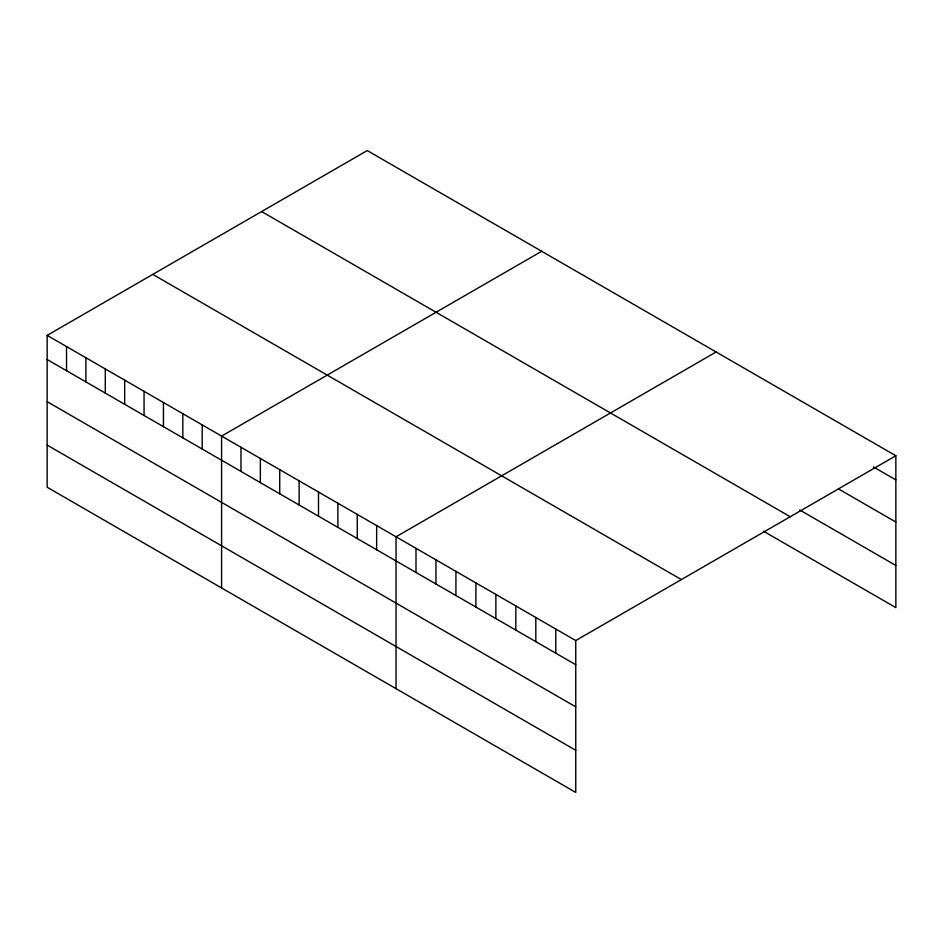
<?xml version="1.0" encoding="UTF-8"?>
<svg xmlns="http://www.w3.org/2000/svg" width="943" height="943" viewBox="0 0 943 943"><rect width="100%" height="100%" fill="white"/><g stroke="black" fill="none" stroke-linecap="round" stroke-linejoin="round"><path stroke-width="1.41" d="M47.15 335.378L575.749 640.556L575.749 792.426L47.15 487.248L47.15 335.378L367.251 150.574L895.85 455.752L895.85 607.622L763.559 531.239M541.695 251.274L221.593 436.09L221.593 587.961M716.126 351.987L396.025 536.803L396.025 688.673M575.749 640.556L895.85 455.752M873.383 466.926L895.85 479.893M838.433 488.898L895.85 522.045M799.747 509.986L895.85 565.47M261.624 211.55L790.222 516.74M152.778 274.389L681.376 579.58M47.15 359.519L575.749 664.697M47.15 401.671L575.749 706.849M47.15 445.096L575.749 750.286M555.781 629.028L555.781 653.169M535.813 617.5L535.813 641.641M515.845 605.972L515.845 630.113M495.877 594.444L495.877 618.584M475.897 582.915L475.897 607.056M455.929 571.387L455.929 595.528M435.961 559.859L435.961 584M415.993 548.331L415.993 572.472M376.646 525.605L376.646 549.745M357.256 514.418L357.256 538.559M337.877 503.232L337.877 527.373M318.498 492.034L318.498 516.175M299.12 480.847L299.12 504.988M279.729 469.661L279.729 493.802M260.351 458.463L260.351 482.616M240.972 447.277L240.972 471.417M202.203 424.904L202.203 449.045M182.824 413.706L182.824 437.847M163.445 402.52L163.445 426.66M144.055 391.333L144.055 415.474M124.676 380.135L124.676 404.276M105.298 368.949L105.298 393.09M85.919 357.762L85.919 381.903M66.529 346.564L66.529 370.705"/></g></svg>
